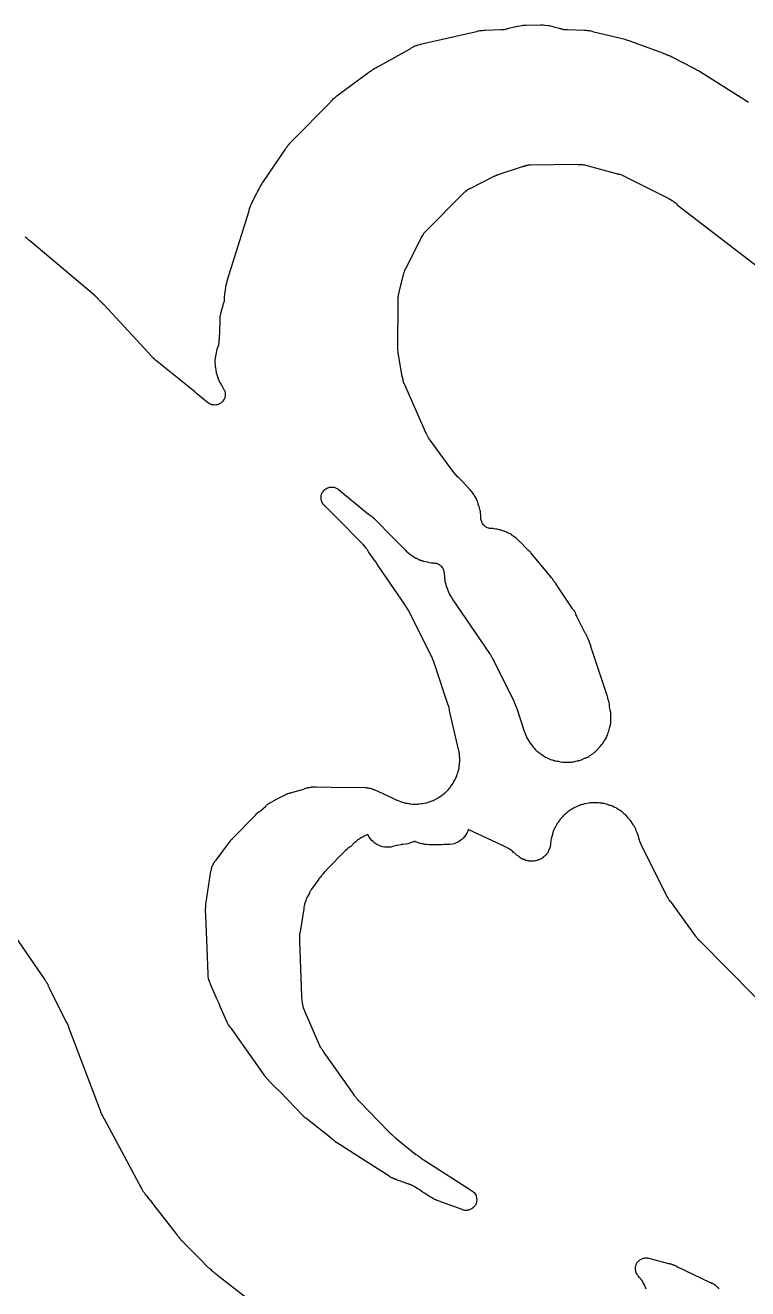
# Model space of a CAD drawing. Header units: millimetres. Extents: x 0 to 300, y 0 to 300.
# Drawn here: x 40.7 to 81.4, y 160 to 231.2 of the extents above; entities that cross this region are included whole.
import ezdxf

# ---------------------------------------------------------------- set-up
doc = ezdxf.new("R2010")
doc.units = ezdxf.units.MM
doc.layers.add('CUT', color=7, linetype='CONTINUOUS')

msp = doc.modelspace()

# ---------------------------------------------------------------- linework, layer by layer
at = {"layer": 'CUT'}
for points in [[(81.45, 226.82), (81.4, 226.86), (78.7, 228.58), (78.65, 228.61), (78.63, 228.62), (78.58, 228.64), (78.57, 228.64), (78.51, 228.68), (78.47, 228.71), (78.43, 228.73), (78.42, 228.73), (78.39, 228.75), (78.36, 228.77), (77.15, 229.38), (77.14, 229.38), (77.04, 229.44), (76.98, 229.46), (76.95, 229.47), (76.93, 229.48), (76.89, 229.49), (76.87, 229.5), (76.84, 229.51), (76.82, 229.52), (76.81, 229.53), (76.79, 229.54), (76.77, 229.55), (76.72, 229.57), (76.71, 229.57), (76.69, 229.58), (76.66, 229.59), (76.63, 229.6), (74.82, 230.27), (74.78, 230.29), (74.6, 230.34), (74.58, 230.35), (74.55, 230.36), (74.54, 230.36), (74.5, 230.37), (72.74, 230.8), (72.64, 230.83), (72.58, 230.85), (72.56, 230.85), (72.51, 230.86), (72.45, 230.87), (72.43, 230.87), (72.39, 230.87), (72.38, 230.87), (72.32, 230.88), (72.27, 230.88), (72.18, 230.88), (71.26, 230.92), (71.23, 230.92), (71.22, 230.92), (71.18, 230.92), (71.08, 230.93), (71.05, 230.93), (71, 230.94), (70.99, 230.94), (70.97, 230.95), (70.94, 230.96), (70.92, 230.97), (70.9, 230.98), (70.88, 230.98), (70.87, 230.98), (70.86, 230.98), (70.83, 230.99), (70.81, 230.99), (70.8, 231), (70.78, 231), (70.49, 231.08), (70.46, 231.09), (70.44, 231.09), (70.39, 231.11), (70.3, 231.13), (70.24, 231.14), (70.17, 231.14), (69.98, 231.16), (69.97, 231.16), (69.96, 231.16), (69.89, 231.18), (69.82, 231.18), (69.75, 231.18), (69.74, 231.18), (68.93, 231.17), (68.85, 231.17), (68.79, 231.17), (68.73, 231.16), (68.68, 231.15), (68.48, 231.12), (68.43, 231.11), (68.29, 231.08), (68.25, 231.08), (68.17, 231.06), (68.01, 231.02), (67.94, 231), (67.92, 230.99), (67.88, 230.98), (67.82, 230.96), (67.77, 230.94), (67.75, 230.94), (67.73, 230.94), (67.66, 230.93), (67.65, 230.93), (67.61, 230.93), (67.55, 230.93), (67.49, 230.92), (66.61, 230.88), (66.6, 230.88), (66.55, 230.88), (66.46, 230.87), (66.45, 230.87), (66.39, 230.87), (66.36, 230.86), (66.33, 230.86), (66.3, 230.86), (66.23, 230.85), (66.17, 230.83), (66.15, 230.82), (66.13, 230.82), (66.12, 230.81), (63.05, 230.11), (63.03, 230.11), (62.99, 230.1), (62.98, 230.1), (62.96, 230.09), (62.93, 230.08), (62.83, 230.06), (62.82, 230.05), (62.78, 230.04), (62.77, 230.04), (62.76, 230.04), (62.74, 230.03), (62.71, 230.02), (62.65, 230), (62.6, 229.98), (62.55, 229.95), (62.53, 229.94), (62.48, 229.92), (62.44, 229.89), (62.41, 229.87), (62.37, 229.84), (60.68, 228.89), (60.63, 228.87), (60.61, 228.86), (60.56, 228.84), (60.5, 228.81), (60.44, 228.77), (60.43, 228.77), (60.42, 228.76), (60.39, 228.75), (60.38, 228.74), (60.36, 228.73), (60.34, 228.72), (60.31, 228.69), (60.29, 228.68), (60.26, 228.66), (60.25, 228.66), (60.24, 228.65), (60.22, 228.63), (60.2, 228.62), (60.2, 228.61), (60.19, 228.61), (60.17, 228.6), (60.14, 228.58), (60.13, 228.58), (60.13, 228.57), (60.12, 228.57), (60.09, 228.56), (60.05, 228.52), (60.04, 228.51), (60, 228.49), (60, 228.48), (59.98, 228.47), (58.25, 227.19), (58.22, 227.16), (58.19, 227.14), (58.18, 227.13), (58.16, 227.11), (58.14, 227.1), (58.1, 227.06), (58.09, 227.06), (58.01, 226.99), (57.99, 226.96), (57.98, 226.95), (57.92, 226.89), (57.92, 226.88), (57.89, 226.85), (57.84, 226.8), (57.82, 226.78), (55.8, 224.74), (55.78, 224.72), (55.76, 224.7), (55.75, 224.69), (55.7, 224.64), (55.69, 224.63), (55.68, 224.62), (55.65, 224.59), (55.64, 224.58), (55.61, 224.55), (55.61, 224.54), (55.6, 224.53), (55.57, 224.5), (55.57, 224.49), (55.56, 224.48), (55.53, 224.45), (55.51, 224.42), (55.49, 224.4), (55.49, 224.39), (55.48, 224.39), (55.45, 224.35), (55.45, 224.34), (55.4, 224.28), (55.38, 224.26), (55.35, 224.22), (55.33, 224.2), (54.06, 222.33), (54.05, 222.3), (54.02, 222.26), (54.01, 222.24), (54.01, 222.23), (53.97, 222.18), (53.97, 222.17), (53.95, 222.14), (53.94, 222.12), (53.91, 222.08), (53.9, 222.06), (53.87, 221.99), (53.83, 221.92), (53.78, 221.83), (53.75, 221.78), (53.75, 221.77), (53.73, 221.73), (53.73, 221.72), (53.71, 221.68), (53.44, 221.13), (53.42, 221.1), (53.41, 221.08), (53.39, 221.02), (53.31, 220.81), (53.29, 220.76), (53.28, 220.71), (53.28, 220.68), (53.27, 220.65), (52.05, 216.77), (52.04, 216.72), (51.98, 216.46), (51.97, 216.41), (51.93, 216.13), (51.92, 216.08), (51.92, 216.05), (51.92, 216.03), (51.9, 215.85), (51.9, 215.8), (51.9, 215.67), (51.89, 215.63), (51.89, 215.62), (51.88, 215.57), (51.86, 215.52), (51.85, 215.49), (51.83, 215.43), (51.82, 215.36), (51.82, 215.35), (51.82, 215.34), (51.8, 215.31), (51.79, 215.29), (51.78, 215.26), (51.76, 215.2), (51.74, 215.15), (51.73, 215.09), (51.73, 215.05), (51.73, 215.03), (51.68, 214.85), (51.66, 214.77), (51.66, 214.73), (51.66, 214.7), (51.66, 214.68), (51.65, 214.62), (51.65, 214.57), (51.65, 214.51), (51.61, 213.49), (51.6, 213.43), (51.6, 213.39), (51.6, 213.36), (51.6, 213.34), (51.59, 213.28), (51.58, 213.2), (51.57, 213.14), (51.56, 213.11), (51.55, 213.09), (51.54, 213.07), (51.53, 213.03), (51.52, 213.02), (51.52, 213.01), (51.5, 212.96), (51.49, 212.91), (51.47, 212.87), (51.44, 212.73), (51.44, 212.7), (51.41, 212.54), (51.4, 212.5), (51.39, 212.44), (51.39, 212.41), (51.39, 212.38), (51.38, 212.35), (51.38, 212.29), (51.38, 212.24), (51.38, 212.21), (51.39, 212.02), (51.39, 211.98), (51.39, 211.93), (51.4, 211.88), (51.42, 211.76), (51.42, 211.74), (51.44, 211.64), (51.45, 211.59), (51.47, 211.54), (51.48, 211.51), (51.52, 211.4), (51.52, 211.39), (51.53, 211.33), (51.55, 211.28), (51.56, 211.25), (51.57, 211.22), (51.59, 211.17), (51.61, 211.13), (51.62, 211.12), (51.62, 211.11), (51.63, 211.1), (51.64, 211.08), (51.64, 211.07), (51.65, 211.06), (51.72, 210.94), (51.74, 210.91), (51.75, 210.9), (51.75, 210.89), (51.76, 210.88), (51.78, 210.85), (51.78, 210.84), (51.85, 210.73), (51.88, 210.66), (51.89, 210.64), (51.93, 210.57), (51.94, 210.55), (51.95, 210.48), (51.95, 210.47), (51.96, 210.42), (51.96, 210.38), (51.95, 210.32), (51.94, 210.25), (51.93, 210.19), (51.91, 210.14), (51.88, 210.09), (51.85, 210.03), (51.82, 209.99), (51.79, 209.96), (51.73, 209.9), (51.71, 209.89), (51.66, 209.87), (51.64, 209.86), (51.57, 209.82), (51.52, 209.8), (51.49, 209.79), (51.42, 209.79), (51.35, 209.78), (51.29, 209.79), (51.22, 209.79), (51.19, 209.8), (51.14, 209.82), (51.09, 209.85), (51.03, 209.88), (51.02, 209.88), (51.01, 209.89), (51, 209.9), (50.96, 209.93), (50.32, 210.46), (50.24, 210.52), (49.36, 211.24), (48.52, 211.92), (48.1, 212.26), (48.08, 212.28), (48.05, 212.3), (48.02, 212.32), (48.01, 212.33), (48, 212.34), (47.99, 212.35), (47.98, 212.36), (47.97, 212.36), (47.97, 212.37), (47.96, 212.37), (47.96, 212.38), (47.95, 212.38), (47.94, 212.39), (47.94, 212.4), (47.93, 212.4), (47.93, 212.41), (47.92, 212.41), (47.92, 212.42), (47.91, 212.42), (47.9, 212.43), (47.89, 212.44), (47.87, 212.46), (47.86, 212.47), (47.84, 212.49), (47.83, 212.5), (45.11, 215.44), (45.1, 215.45), (45.06, 215.49), (45.05, 215.5), (45.03, 215.52), (45.01, 215.54), (44.99, 215.56), (44.99, 215.57), (44.98, 215.57), (44.97, 215.58), (44.96, 215.59), (44.94, 215.61), (44.93, 215.62), (44.93, 215.63), (44.92, 215.63), (44.91, 215.64), (44.89, 215.66), (44.83, 215.72), (44.81, 215.74), (44.8, 215.75), (44.79, 215.76), (44.78, 215.77), (44.77, 215.79), (44.73, 215.83), (44.69, 215.86), (44.66, 215.89), (44.65, 215.89), (44.62, 215.93), (40.94, 219.04), (40.93, 219.04), (40.92, 219.05), (40.91, 219.06), (40.89, 219.08), (40.86, 219.1), (40.83, 219.13), (40.82, 219.13), (40.81, 219.15), (40.8, 219.16), (40.79, 219.17), (40.78, 219.17), (40.78, 219.18), (40.75, 219.2), (40.74, 219.2), (40.73, 219.21), (40.72, 219.22), (40.68, 219.25)], [(81.84, 176.45), (78.69, 179.61), (78.68, 179.62), (78.64, 179.67), (78.62, 179.69), (78.61, 179.71), (78.6, 179.71), (78.59, 179.73), (78.57, 179.75), (78.54, 179.78), (78.52, 179.8), (78.51, 179.81), (78.51, 179.82), (78.49, 179.84), (78.48, 179.86), (78.47, 179.88), (77.12, 181.75), (77.09, 181.79), (77.07, 181.8), (77.06, 181.81), (77.05, 181.82), (77.03, 181.84), (77.03, 181.85), (77.01, 181.87), (77, 181.88), (76.99, 181.89), (76.99, 181.9), (76.99, 181.91), (76.98, 181.91), (76.97, 181.92), (76.97, 181.93), (76.94, 181.98), (76.94, 181.99), (76.93, 182), (76.91, 182.04), (76.87, 182.1), (76.85, 182.13), (75.41, 185.01), (75.4, 185.03), (75.39, 185.06), (75.38, 185.09), (75.37, 185.12), (75.37, 185.13), (75.36, 185.14), (75.35, 185.15), (75.35, 185.16), (75.34, 185.16), (75.34, 185.17), (75.34, 185.19), (75.33, 185.2), (75.33, 185.22), (75.32, 185.24), (75.31, 185.27), (75.31, 185.28), (75.31, 185.3), (75.3, 185.31), (75.3, 185.32), (75.29, 185.34), (75.29, 185.35), (75.28, 185.37), (75.28, 185.38), (75.28, 185.39), (75.27, 185.41), (75.26, 185.45), (75.25, 185.48), (75.25, 185.49), (75.18, 185.69), (75.15, 185.75), (75.15, 185.76), (75.14, 185.78), (75.13, 185.8), (75.1, 185.88), (75.08, 185.93), (75.03, 186.03), (74.99, 186.08), (74.98, 186.1), (74.96, 186.14), (74.95, 186.15), (74.94, 186.16), (74.85, 186.31), (74.8, 186.37), (74.7, 186.49), (74.68, 186.52), (74.54, 186.67), (74.49, 186.72), (74.43, 186.76), (74.41, 186.78), (74.39, 186.8), (74.37, 186.82), (74.33, 186.86), (74.28, 186.9), (74.25, 186.92), (74.12, 187), (74.1, 187.02), (74.08, 187.03), (74.07, 187.04), (74.05, 187.05), (74.04, 187.06), (73.99, 187.09), (73.89, 187.13), (73.8, 187.18), (73.75, 187.2), (73.69, 187.22), (73.64, 187.23), (73.59, 187.24), (73.57, 187.24), (73.54, 187.25), (73.5, 187.27), (73.45, 187.29), (73.4, 187.31), (73.35, 187.32), (73.29, 187.33), (73.28, 187.34), (73.25, 187.34), (73.23, 187.35), (73.16, 187.36), (73.13, 187.36), (73.1, 187.36), (73.08, 187.36), (73, 187.37), (72.95, 187.37), (72.94, 187.37), (72.76, 187.38), (72.73, 187.38), (72.68, 187.38), (72.62, 187.38), (72.59, 187.37), (72.56, 187.37), (72.53, 187.37), (72.47, 187.36), (72.43, 187.35), (72.27, 187.32), (72.21, 187.31), (72.12, 187.28), (72.08, 187.27), (72.06, 187.27), (72.03, 187.26), (72, 187.25), (71.95, 187.23), (71.83, 187.18), (71.8, 187.17), (71.63, 187.09), (71.62, 187.08), (71.61, 187.08), (71.6, 187.07), (71.57, 187.06), (71.56, 187.05), (71.53, 187.04), (71.5, 187.01), (71.49, 187.01), (71.48, 187), (71.47, 187), (71.45, 186.99), (71.42, 186.97), (71.4, 186.96), (71.36, 186.93), (71.32, 186.9), (71.28, 186.87), (71.22, 186.81), (71.19, 186.79), (71.18, 186.78), (71.16, 186.77), (71.12, 186.73), (71.09, 186.71), (71.09, 186.7), (71.07, 186.69), (71.03, 186.65), (70.97, 186.59), (70.91, 186.53), (70.88, 186.49), (70.87, 186.47), (70.85, 186.45), (70.84, 186.44), (70.84, 186.43), (70.83, 186.43), (70.83, 186.42), (70.8, 186.38), (70.8, 186.37), (70.73, 186.28), (70.73, 186.27), (70.69, 186.22), (70.68, 186.21), (70.67, 186.19), (70.66, 186.17), (70.64, 186.14), (70.58, 186.02), (70.57, 186.01), (70.56, 186), (70.56, 185.99), (70.55, 185.97), (70.54, 185.96), (70.53, 185.95), (70.51, 185.9), (70.48, 185.83), (70.47, 185.81), (70.45, 185.76), (70.43, 185.71), (70.43, 185.68), (70.42, 185.65), (70.41, 185.62), (70.41, 185.6), (70.4, 185.58), (70.34, 185.35), (70.32, 185.27), (70.31, 185.19), (70.31, 185.18), (70.3, 185.1), (70.3, 185.04), (70.3, 185.03), (70.29, 184.98), (70.29, 184.96), (70.28, 184.93), (70.28, 184.92), (70.28, 184.9), (70.27, 184.88), (70.27, 184.87), (70.26, 184.85), (70.25, 184.82), (70.24, 184.81), (70.23, 184.79), (70.23, 184.78), (70.22, 184.76), (70.21, 184.74), (70.21, 184.73), (70.2, 184.72), (70.2, 184.71), (70.19, 184.68), (70.18, 184.67), (70.18, 184.65), (70.17, 184.63), (70.17, 184.62), (70.16, 184.6), (70.14, 184.56), (70.12, 184.54), (70.11, 184.53), (70.08, 184.49), (70.07, 184.48), (70.07, 184.47), (70.06, 184.46), (70.05, 184.45), (70.03, 184.43), (70.02, 184.42), (69.99, 184.39), (69.98, 184.38), (69.96, 184.36), (69.95, 184.35), (69.94, 184.34), (69.89, 184.31), (69.86, 184.28), (69.85, 184.28), (69.84, 184.26), (69.82, 184.25), (69.81, 184.24), (69.76, 184.21), (69.75, 184.21), (69.68, 184.18), (69.63, 184.16), (69.6, 184.15), (69.57, 184.14), (69.52, 184.12), (69.47, 184.11), (69.44, 184.1), (69.36, 184.09), (69.27, 184.08), (69.19, 184.08), (69.1, 184.09), (69.06, 184.09), (69.05, 184.1), (69.04, 184.1), (69.03, 184.1), (69.02, 184.1), (69.01, 184.11), (68.99, 184.11), (68.97, 184.12), (68.95, 184.12), (68.94, 184.13), (68.93, 184.13), (68.92, 184.13), (68.91, 184.13), (68.89, 184.14), (68.86, 184.15), (68.85, 184.15), (68.83, 184.16), (68.82, 184.16), (68.81, 184.17), (68.8, 184.17), (68.79, 184.17), (68.76, 184.18), (68.75, 184.19), (68.72, 184.2), (68.7, 184.21), (68.68, 184.22), (68.67, 184.22), (68.65, 184.24), (68.61, 184.27), (68.6, 184.27), (68.58, 184.29), (68.57, 184.3), (68.56, 184.3), (68.55, 184.31), (68.55, 184.32), (68.53, 184.34), (68.52, 184.34), (68.5, 184.36), (68.49, 184.36), (68.46, 184.39), (68.42, 184.41), (68.4, 184.43), (68.38, 184.44), (68.36, 184.46), (68.32, 184.49), (68.29, 184.52), (68.28, 184.52), (68.25, 184.55), (68.24, 184.57), (68.21, 184.58), (68.13, 184.66), (68.08, 184.7), (68.04, 184.73), (67.99, 184.76), (67.97, 184.77), (67.94, 184.78), (67.92, 184.8), (67.86, 184.84), (67.7, 184.92), (67.67, 184.93), (67.65, 184.94), (67.64, 184.94), (67.6, 184.96), (67.59, 184.96), (67.59, 184.97), (67.56, 184.98), (67.55, 184.99), (65.66, 185.86), (65.63, 185.77), (65.58, 185.67), (65.52, 185.56), (65.45, 185.47), (65.38, 185.38), (65.29, 185.3), (65.19, 185.23), (65.09, 185.16), (64.98, 185.11), (64.87, 185.07), (64.76, 185.04), (64.64, 185.03), (64.52, 185.02), (64.28, 185.02), (64.15, 185.01), (64.06, 185.01), (64.02, 185.01), (63.98, 185.01), (63.86, 185), (63.43, 185.01), (63.31, 185.02), (63.23, 185.03), (63.18, 185.04), (63.12, 185.05), (63.06, 185.06), (62.94, 185.08), (62.81, 185.13), (62.76, 185.15), (62.68, 185.18), (62.64, 185.21), (62.59, 185.18), (62.51, 185.15), (62.46, 185.13), (62.3, 185.08), (62.26, 185.07), (62.12, 185.04), (61.97, 185.03), (61.96, 185.03), (61.93, 185.03), (61.89, 185.02), (61.85, 185.01), (61.65, 184.97), (61.64, 184.97), (61.4, 184.91), (61.29, 184.88), (61.17, 184.87), (61.05, 184.87), (60.94, 184.88), (60.82, 184.9), (60.71, 184.93), (60.6, 184.98), (60.5, 185.03), (60.4, 185.09), (60.31, 185.17), (60.23, 185.25), (60.15, 185.34), (60.08, 185.43), (60.03, 185.53), (60, 185.59), (59.9, 185.54), (59.87, 185.53), (59.84, 185.52), (59.79, 185.5), (59.77, 185.49), (59.75, 185.47), (59.74, 185.47), (59.7, 185.44), (59.62, 185.4), (59.61, 185.4), (59.59, 185.39), (59.55, 185.36), (59.54, 185.36), (59.53, 185.35), (59.5, 185.33), (59.48, 185.31), (59.47, 185.3), (59.46, 185.3), (59.42, 185.28), (59.42, 185.27), (59.41, 185.26), (59.4, 185.25), (59.39, 185.25), (59.38, 185.23), (59.37, 185.23), (59.36, 185.22), (59.33, 185.19), (59.32, 185.18), (59.31, 185.17), (59.29, 185.16), (59.25, 185.13), (59.03, 184.92), (58.98, 184.89), (58.94, 184.86), (58.93, 184.85), (58.9, 184.82), (58.88, 184.81), (58.84, 184.77), (58.83, 184.76), (58.82, 184.75), (58.79, 184.73), (58.74, 184.69), (58.7, 184.65), (57.69, 183.61), (57.69, 183.6), (57.65, 183.56), (57.59, 183.5), (57.56, 183.48), (57.47, 183.38), (57.44, 183.34), (57.43, 183.32), (57.41, 183.3), (57.41, 183.29), (57.4, 183.28), (57.36, 183.24), (57.32, 183.18), (57.31, 183.17), (57.31, 183.16), (57.3, 183.15), (57.29, 183.14), (57.27, 183.12), (57.26, 183.12), (57.23, 183.07), (56.83, 182.51), (56.78, 182.44), (56.75, 182.4), (56.72, 182.35), (56.7, 182.31), (56.7, 182.29), (56.59, 182.09), (56.59, 182.08), (56.56, 182.03), (56.54, 181.98), (56.53, 181.96), (56.52, 181.92), (56.51, 181.91), (56.5, 181.87), (56.43, 181.66), (56.42, 181.63), (56.4, 181.57), (56.39, 181.5), (56.39, 181.48), (56.39, 181.44), (56.38, 181.4), (56.18, 180.1), (56.18, 180.09), (56.17, 180.07), (56.16, 180.03), (56.16, 180.01), (56.15, 179.98), (56.14, 179.93), (56.14, 179.87), (56.14, 179.58), (56.14, 179.56), (56.26, 176.49), (56.26, 176.43), (56.26, 176.38), (56.27, 176.27), (56.28, 176.22), (56.3, 176.14), (56.3, 176.11), (56.3, 176.09), (56.31, 176.05), (56.31, 176.04), (56.32, 175.99), (56.34, 175.92), (56.34, 175.91), (56.35, 175.86), (56.36, 175.84), (56.37, 175.79), (56.39, 175.74), (56.47, 175.56), (57.22, 173.83), (57.24, 173.8), (57.26, 173.75), (57.28, 173.69), (57.3, 173.64), (57.33, 173.59), (57.37, 173.54), (57.38, 173.53), (57.45, 173.42), (57.46, 173.39), (57.49, 173.35), (57.51, 173.31), (59.21, 170.92), (59.21, 170.91), (59.23, 170.89), (59.24, 170.87), (59.25, 170.86), (59.26, 170.85), (59.32, 170.78), (59.34, 170.75), (59.35, 170.73), (59.37, 170.71), (59.39, 170.68), (59.43, 170.63), (59.48, 170.59), (59.5, 170.57), (59.52, 170.55), (61.18, 168.84), (61.19, 168.84), (61.21, 168.82), (61.24, 168.78), (61.29, 168.74), (61.3, 168.74), (61.3, 168.73), (61.33, 168.69), (61.37, 168.66), (61.48, 168.56), (61.51, 168.54), (61.51, 168.53), (61.52, 168.52), (61.53, 168.51), (61.56, 168.49), (61.58, 168.47), (61.6, 168.45), (62.7, 167.56), (62.76, 167.53), (62.77, 167.53), (62.77, 167.52), (62.79, 167.51), (62.8, 167.5), (62.81, 167.49), (62.82, 167.49), (62.83, 167.48), (62.84, 167.48), (62.86, 167.46), (62.87, 167.45), (62.88, 167.45), (62.89, 167.44), (62.9, 167.44), (62.91, 167.44), (62.93, 167.41), (62.94, 167.41), (62.97, 167.37), (62.98, 167.37), (63.02, 167.33), (63.03, 167.33), (63.07, 167.29), (63.08, 167.29), (63.12, 167.26), (63.14, 167.25), (63.15, 167.25), (63.18, 167.23), (63.19, 167.22), (63.2, 167.22), (63.21, 167.21), (63.24, 167.2), (63.27, 167.18), (65.84, 165.53), (65.91, 165.48), (65.96, 165.44), (65.99, 165.41), (66.02, 165.36), (66.1, 165.24), (66.11, 165.21), (66.12, 165.14), (66.13, 165.08), (66.14, 165.02), (66.14, 164.98), (66.13, 164.91), (66.12, 164.85), (66.1, 164.79), (66.08, 164.75), (66.06, 164.71), (66.01, 164.64), (65.98, 164.6), (65.95, 164.57), (65.88, 164.52), (65.83, 164.49), (65.8, 164.47), (65.72, 164.44), (65.67, 164.42), (65.62, 164.42), (65.56, 164.41), (65.49, 164.41), (65.45, 164.41), (65.38, 164.43), (65.31, 164.45), (63.96, 164.95), (63.91, 164.97), (63.89, 164.98), (63.87, 164.99), (63.86, 164.99), (63.85, 164.99), (63.84, 165), (63.82, 165.01), (63.81, 165.01), (63.78, 165.02), (63.76, 165.03), (63.75, 165.04), (63.74, 165.04), (63.72, 165.05), (63.71, 165.06), (63.7, 165.07), (63.69, 165.07), (63.68, 165.08), (63.67, 165.09), (63.66, 165.09), (63.64, 165.1), (63.62, 165.11), (63.6, 165.12), (63.58, 165.13), (63.57, 165.14), (63.56, 165.14), (63.56, 165.15), (63.54, 165.16), (63.52, 165.17), (63.47, 165.2), (63.3, 165.31), (63.2, 165.37), (63.06, 165.46), (62.94, 165.55), (62.93, 165.56), (62.92, 165.57), (62.89, 165.59), (62.88, 165.59), (62.87, 165.61), (62.86, 165.61), (62.85, 165.61), (62.84, 165.62), (62.83, 165.62), (62.82, 165.63), (62.81, 165.63), (62.8, 165.64), (62.79, 165.64), (62.77, 165.65), (62.75, 165.66), (62.74, 165.67), (62.64, 165.74), (62.58, 165.78), (62.56, 165.79), (62.51, 165.81), (62.5, 165.81), (62.45, 165.83), (62.43, 165.84), (62.4, 165.85), (62.37, 165.86), (62.33, 165.87), (62.32, 165.88), (62.31, 165.88), (62.29, 165.89), (62.27, 165.9), (62.26, 165.9), (61.79, 166.07), (61.65, 166.12), (61.59, 166.14), (61.57, 166.14), (61.55, 166.15), (61.54, 166.16), (61.53, 166.16), (61.52, 166.17), (61.51, 166.17), (61.5, 166.17), (61.49, 166.17), (61.48, 166.18), (61.47, 166.19), (61.45, 166.2), (61.41, 166.22), (61.4, 166.22), (61.38, 166.23), (61.37, 166.23), (61.36, 166.24), (61.35, 166.24), (61.34, 166.25), (61.3, 166.27), (61.28, 166.28), (61.27, 166.29), (61.25, 166.3), (61.17, 166.35), (60.97, 166.48), (60.58, 166.73), (58.28, 168.2), (58.27, 168.2), (58.26, 168.21), (58.25, 168.21), (58.25, 168.22), (58.24, 168.22), (58.23, 168.22), (58.23, 168.23), (58.22, 168.24), (58.21, 168.25), (58.2, 168.25), (58.19, 168.26), (58.19, 168.27), (58.17, 168.28), (58.16, 168.28), (58.13, 168.31), (58.12, 168.32), (58.07, 168.36), (58.02, 168.4), (58, 168.42), (57.98, 168.43), (57.97, 168.43), (57.96, 168.44), (57.94, 168.46), (57.93, 168.47), (56.5, 169.61), (56.47, 169.62), (56.46, 169.63), (56.45, 169.64), (56.43, 169.66), (56.42, 169.67), (56.41, 169.67), (56.41, 169.68), (56.4, 169.68), (56.39, 169.69), (56.37, 169.71), (56.36, 169.72), (56.35, 169.73), (56.35, 169.74), (55.05, 171.08), (54.76, 171.37), (54.5, 171.63), (54.3, 171.84), (54.29, 171.85), (54.29, 171.86), (54.28, 171.87), (54.27, 171.87), (54.27, 171.88), (54.26, 171.89), (54.24, 171.91), (54.23, 171.93), (54.22, 171.94), (54.21, 171.96), (54.2, 171.97), (54.18, 171.99), (54.17, 172.01), (54.16, 172.02), (54.15, 172.04), (52.31, 174.65), (52.28, 174.69), (52.26, 174.7), (52.25, 174.71), (52.24, 174.72), (52.22, 174.76), (52.21, 174.76), (52.2, 174.77), (52.2, 174.78), (52.19, 174.79), (52.18, 174.8), (52.17, 174.82), (52.16, 174.84), (52.15, 174.85), (52.15, 174.86), (52.14, 174.87), (52.14, 174.88), (52.13, 174.89), (52.12, 174.9), (52.12, 174.91), (52.11, 174.92), (52.09, 174.96), (52.09, 174.97), (52.08, 174.98), (52.08, 174.99), (52.08, 175), (52.07, 175), (52.07, 175.01), (52.07, 175.02), (52.06, 175.04), (52.05, 175.05), (51.68, 175.89), (51.65, 175.95), (51.59, 176.11), (51.49, 176.33), (51.13, 177.15), (51.11, 177.2), (51.11, 177.21), (51.1, 177.22), (51.09, 177.25), (51.09, 177.26), (51.08, 177.27), (51.07, 177.3), (51.07, 177.31), (51.05, 177.36), (51.04, 177.37), (51.04, 177.38), (51.03, 177.42), (51.02, 177.43), (51.02, 177.44), (51.02, 177.45), (51.02, 177.46), (51.01, 177.51), (51.01, 177.52), (51, 177.55), (51, 177.56), (51, 177.57), (51, 177.58), (51, 177.59), (51, 177.65), (50.99, 177.67), (50.99, 177.69), (50.99, 177.71), (50.99, 177.73), (50.88, 180.6), (50.86, 180.99), (50.86, 181.05), (50.85, 181.29), (50.85, 181.33), (50.85, 181.36), (50.85, 181.38), (50.85, 181.4), (50.86, 181.47), (50.86, 181.53), (50.86, 181.59), (50.86, 181.6), (50.86, 181.61), (50.86, 181.64), (51.15, 183.52), (51.15, 183.53), (51.16, 183.54), (51.16, 183.55), (51.16, 183.56), (51.16, 183.57), (51.17, 183.59), (51.17, 183.6), (51.18, 183.63), (51.18, 183.64), (51.19, 183.65), (51.19, 183.67), (51.19, 183.68), (51.2, 183.69), (51.2, 183.71), (51.2, 183.72), (51.21, 183.73), (51.21, 183.74), (51.21, 183.75), (51.21, 183.76), (51.22, 183.77), (51.23, 183.8), (51.24, 183.82), (51.24, 183.83), (51.25, 183.85), (51.25, 183.86), (51.26, 183.87), (51.29, 183.92), (51.29, 183.93), (51.29, 183.94), (51.3, 183.95), (51.3, 183.96), (51.31, 183.97), (51.32, 183.98), (51.32, 183.99), (51.34, 184.01), (51.34, 184.02), (51.35, 184.03), (51.36, 184.04), (51.36, 184.05), (51.37, 184.06), (51.38, 184.07), (51.39, 184.09), (51.4, 184.1), (51.41, 184.11), (51.45, 184.15), (52.15, 185.08), (52.18, 185.13), (52.21, 185.17), (52.22, 185.18), (52.22, 185.19), (52.23, 185.2), (52.23, 185.21), (52.24, 185.21), (52.25, 185.22), (52.25, 185.23), (52.26, 185.24), (52.27, 185.25), (52.28, 185.26), (52.28, 185.27), (52.29, 185.28), (52.3, 185.29), (52.31, 185.3), (52.32, 185.31), (52.33, 185.32), (52.34, 185.33), (52.34, 185.34), (52.35, 185.34), (52.36, 185.35), (52.36, 185.36), (52.37, 185.36), (53.64, 186.66), (53.68, 186.7), (53.68, 186.71), (53.69, 186.72), (53.7, 186.73), (53.71, 186.74), (53.71, 186.75), (53.72, 186.75), (53.73, 186.76), (53.73, 186.77), (53.74, 186.77), (53.75, 186.78), (53.76, 186.79), (53.77, 186.8), (53.78, 186.8), (53.79, 186.81), (53.8, 186.82), (53.82, 186.84), (53.83, 186.85), (53.84, 186.85), (53.86, 186.86), (53.87, 186.87), (53.91, 186.89), (53.96, 186.93), (54.23, 187.17), (54.27, 187.21), (54.29, 187.24), (54.3, 187.25), (54.31, 187.26), (54.32, 187.27), (54.33, 187.27), (54.38, 187.31), (54.44, 187.35), (54.47, 187.37), (54.52, 187.39), (54.54, 187.41), (54.58, 187.43), (54.59, 187.43), (54.72, 187.5), (54.75, 187.52), (54.78, 187.54), (55.29, 187.8), (55.34, 187.82), (55.35, 187.83), (55.38, 187.84), (55.4, 187.85), (55.41, 187.85), (55.42, 187.86), (55.44, 187.87), (55.45, 187.88), (55.46, 187.88), (55.47, 187.89), (55.5, 187.9), (55.51, 187.9), (55.56, 187.92), (55.57, 187.92), (55.58, 187.92), (55.59, 187.93), (55.61, 187.93), (55.64, 187.94), (55.66, 187.94), (55.71, 187.96), (55.72, 187.96), (55.77, 187.97), (56.38, 188.15), (56.41, 188.16), (56.45, 188.17), (56.5, 188.19), (56.55, 188.21), (56.56, 188.22), (56.57, 188.22), (56.58, 188.22), (56.59, 188.22), (56.6, 188.23), (56.61, 188.23), (56.64, 188.23), (56.68, 188.24), (56.71, 188.24), (56.8, 188.26), (56.81, 188.26), (56.82, 188.27), (56.83, 188.27), (56.84, 188.27), (56.85, 188.27), (56.88, 188.27), (56.89, 188.27), (56.9, 188.27), (56.91, 188.27), (56.94, 188.27), (56.95, 188.27), (56.96, 188.27), (57, 188.27), (57.11, 188.27), (57.92, 188.26), (59.84, 188.23), (59.85, 188.23), (59.87, 188.23), (59.89, 188.23), (59.9, 188.23), (59.92, 188.22), (59.94, 188.22), (59.96, 188.22), (59.97, 188.22), (59.98, 188.22), (59.99, 188.22), (60, 188.22), (60.01, 188.21), (60.02, 188.21), (60.08, 188.2), (60.09, 188.2), (60.1, 188.2), (60.11, 188.2), (60.12, 188.2), (60.18, 188.18), (60.19, 188.17), (60.2, 188.17), (60.21, 188.17), (60.24, 188.16), (60.26, 188.15), (60.3, 188.13), (60.32, 188.12), (60.33, 188.12), (60.35, 188.12), (61.41, 187.63), (61.52, 187.58), (61.63, 187.53), (61.64, 187.53), (61.66, 187.52), (61.71, 187.5), (61.74, 187.48), (61.84, 187.44), (61.87, 187.43), (61.89, 187.43), (61.9, 187.43), (62.07, 187.38), (62.11, 187.37), (62.12, 187.36), (62.13, 187.36), (62.16, 187.36), (62.21, 187.35), (62.31, 187.33), (62.37, 187.32), (62.38, 187.32), (62.42, 187.32), (62.55, 187.3), (62.61, 187.3), (62.79, 187.3), (62.81, 187.3), (62.83, 187.3), (62.85, 187.31), (63.03, 187.33), (63.07, 187.33), (63.09, 187.33), (63.27, 187.37), (63.33, 187.38), (63.41, 187.41), (63.46, 187.43), (63.5, 187.44), (63.56, 187.46), (63.73, 187.53), (63.78, 187.55), (63.94, 187.64), (63.99, 187.67), (64.14, 187.77), (64.19, 187.81), (64.26, 187.87), (64.28, 187.88), (64.33, 187.92), (64.34, 187.93), (64.37, 187.96), (64.5, 188.09), (64.54, 188.13), (64.57, 188.17), (64.63, 188.23), (64.66, 188.27), (64.7, 188.32), (64.8, 188.47), (64.83, 188.52), (64.84, 188.53), (64.85, 188.57), (64.9, 188.66), (64.91, 188.67), (64.92, 188.68), (64.93, 188.71), (64.94, 188.73), (64.95, 188.76), (64.99, 188.86), (65, 188.88), (65.01, 188.9), (65.02, 188.93), (65.03, 188.96), (65.06, 189.04), (65.09, 189.12), (65.09, 189.13), (65.11, 189.19), (65.14, 189.33), (65.14, 189.36), (65.14, 189.37), (65.14, 189.38), (65.15, 189.39), (65.15, 189.4), (65.15, 189.41), (65.15, 189.42), (65.15, 189.43), (65.16, 189.53), (65.17, 189.61), (65.17, 189.64), (65.18, 189.65), (65.18, 189.66), (65.18, 189.67), (65.18, 189.85), (65.18, 189.91), (65.18, 189.92), (65.17, 189.94), (65.17, 189.97), (65.17, 189.99), (65.16, 190.07), (65.16, 190.09), (65.16, 190.11), (65.16, 190.15), (65.15, 190.16), (65.14, 190.23), (65.12, 190.34), (65.11, 190.37), (64.61, 192.57), (64.61, 192.58), (64.61, 192.59), (64.61, 192.6), (64.6, 192.64), (64.59, 192.68), (64.58, 192.72), (64.57, 192.76), (64.56, 192.79), (64.55, 192.81), (64.54, 192.84), (64.54, 192.85), (64.53, 192.87), (63.77, 195.15), (63.76, 195.18), (63.74, 195.24), (63.73, 195.27), (63.64, 195.48), (63.64, 195.5), (63.62, 195.55), (63.6, 195.59), (63.59, 195.6), (63.58, 195.63), (63.57, 195.65), (62.32, 198.15), (62.3, 198.19), (62.27, 198.24), (62.16, 198.41), (62.15, 198.42), (62.15, 198.43), (62.15, 198.44), (62.13, 198.46), (62.12, 198.46), (62.11, 198.48), (62.1, 198.51), (62.08, 198.54), (61.08, 200), (60.52, 200.82), (60.44, 200.94), (60.32, 201.12), (60.04, 201.52), (60.02, 201.55), (60.01, 201.56), (60, 201.58), (59.99, 201.6), (59.98, 201.61), (59.98, 201.62), (59.97, 201.63), (59.96, 201.64), (59.95, 201.65), (59.94, 201.67), (59.93, 201.68), (59.9, 201.72), (59.86, 201.77), (59.85, 201.78), (59.85, 201.79), (59.83, 201.82), (59.82, 201.83), (59.81, 201.83), (59.8, 201.84), (59.8, 201.85), (59.79, 201.86), (59.75, 201.91), (59.71, 201.95), (59.7, 201.96), (59.68, 201.98), (59.67, 201.99), (59.66, 202), (59.65, 202), (59.64, 202.01), (59.62, 202.03), (59.21, 202.45), (59.19, 202.47), (58.72, 202.95), (58.09, 203.58), (57.55, 204.12), (57.5, 204.17), (57.46, 204.23), (57.43, 204.29), (57.4, 204.34), (57.38, 204.39), (57.37, 204.43), (57.37, 204.49), (57.36, 204.56), (57.37, 204.63), (57.37, 204.7), (57.38, 204.73), (57.41, 204.79), (57.43, 204.85), (57.46, 204.89), (57.49, 204.94), (57.53, 204.99), (57.58, 205.03), (57.63, 205.06), (57.67, 205.09), (57.73, 205.11), (57.79, 205.14), (57.83, 205.15), (57.89, 205.15), (57.96, 205.16), (58.03, 205.15), (58.09, 205.15), (58.13, 205.14), (58.18, 205.12), (58.24, 205.09), (58.3, 205.06), (58.35, 205.02), (60.03, 203.64), (60.08, 203.6), (60.09, 203.6), (60.14, 203.56), (60.15, 203.56), (60.16, 203.55), (60.17, 203.54), (60.18, 203.54), (60.2, 203.52), (60.24, 203.49), (60.25, 203.48), (60.26, 203.47), (60.27, 203.47), (60.28, 203.46), (60.29, 203.45), (60.29, 203.44), (60.3, 203.43), (60.35, 203.39), (61.42, 202.31), (62.11, 201.62), (62.12, 201.6), (62.14, 201.58), (62.18, 201.53), (62.23, 201.49), (62.28, 201.45), (62.29, 201.44), (62.45, 201.32), (62.5, 201.29), (62.65, 201.2), (62.71, 201.16), (62.72, 201.16), (62.73, 201.16), (62.74, 201.15), (62.75, 201.15), (62.76, 201.14), (62.77, 201.14), (62.79, 201.12), (62.87, 201.08), (62.88, 201.07), (62.89, 201.07), (62.92, 201.06), (62.94, 201.05), (62.98, 201.04), (62.99, 201.03), (63.02, 201.02), (63.04, 201.02), (63.08, 201), (63.1, 201), (63.13, 200.99), (63.14, 200.99), (63.15, 200.99), (63.34, 200.94), (63.39, 200.93), (63.56, 200.9), (63.61, 200.89), (63.65, 200.89), (63.66, 200.89), (63.7, 200.89), (63.76, 200.88), (63.83, 200.88), (63.86, 200.87), (63.94, 200.84), (63.98, 200.82), (64.01, 200.8), (64.07, 200.76), (64.12, 200.72), (64.15, 200.69), (64.19, 200.63), (64.22, 200.59), (64.25, 200.53), (64.27, 200.48), (64.28, 200.44), (64.29, 200.38), (64.3, 200.3), (64.31, 200.13), (64.31, 200.1), (64.34, 199.86), (64.35, 199.8), (64.37, 199.75), (64.39, 199.69), (64.39, 199.68), (64.41, 199.61), (64.42, 199.57), (64.44, 199.52), (64.48, 199.43), (64.48, 199.41), (64.49, 199.39), (64.51, 199.35), (64.51, 199.33), (64.52, 199.3), (64.53, 199.27), (64.54, 199.26), (64.54, 199.25), (64.54, 199.24), (64.56, 199.21), (64.58, 199.16), (64.61, 199.11), (64.68, 199), (64.69, 198.99), (64.69, 198.98), (64.7, 198.97), (64.71, 198.95), (64.73, 198.93), (64.74, 198.9), (64.76, 198.87), (66.86, 195.79), (66.88, 195.77), (66.89, 195.76), (66.92, 195.7), (66.93, 195.69), (66.94, 195.66), (66.95, 195.64), (66.97, 195.6), (66.98, 195.58), (68.2, 193.15), (68.22, 193.09), (68.23, 193.08), (68.24, 193.04), (68.26, 193), (68.27, 192.98), (68.28, 192.96), (68.3, 192.91), (68.31, 192.9), (68.32, 192.86), (68.33, 192.85), (68.33, 192.84), (68.35, 192.8), (68.35, 192.79), (68.37, 192.74), (68.83, 191.36), (68.84, 191.33), (68.92, 191.13), (68.94, 191.08), (68.99, 190.98), (69.02, 190.93), (69.14, 190.74), (69.18, 190.69), (69.32, 190.51), (69.37, 190.46), (69.38, 190.46), (69.39, 190.44), (69.4, 190.44), (69.41, 190.41), (69.45, 190.36), (69.49, 190.32), (69.54, 190.28), (69.64, 190.2), (69.68, 190.17), (69.69, 190.17), (69.73, 190.14), (69.76, 190.12), (69.78, 190.11), (69.88, 190.04), (69.89, 190.03), (69.9, 190.02), (69.91, 190.02), (69.96, 189.99), (70.01, 189.95), (70.11, 189.9), (70.14, 189.89), (70.3, 189.82), (70.37, 189.8), (70.39, 189.8), (70.44, 189.78), (70.49, 189.75), (70.52, 189.75), (70.54, 189.74), (70.58, 189.73), (70.66, 189.71), (70.71, 189.71), (70.73, 189.71), (70.74, 189.71), (70.84, 189.69), (70.97, 189.67), (71.01, 189.66), (71.06, 189.66), (71.32, 189.66), (71.38, 189.66), (71.48, 189.67), (71.53, 189.68), (71.55, 189.68), (71.6, 189.69), (71.79, 189.73), (71.81, 189.73), (71.84, 189.74), (71.87, 189.74), (71.89, 189.75), (71.91, 189.76), (71.92, 189.76), (71.96, 189.77), (71.97, 189.78), (72.04, 189.8), (72.21, 189.88), (72.23, 189.89), (72.24, 189.89), (72.25, 189.89), (72.26, 189.9), (72.29, 189.91), (72.3, 189.91), (72.31, 189.92), (72.32, 189.92), (72.34, 189.93), (72.37, 189.94), (72.4, 189.95), (72.45, 189.98), (72.49, 190.02), (72.52, 190.04), (72.68, 190.14), (72.73, 190.18), (72.78, 190.22), (72.83, 190.27), (72.88, 190.32), (72.9, 190.34), (73.05, 190.5), (73.09, 190.54), (73.19, 190.66), (73.24, 190.72), (73.33, 190.88), (73.34, 190.89), (73.36, 190.9), (73.36, 190.91), (73.39, 190.96), (73.43, 191.01), (73.46, 191.07), (73.48, 191.12), (73.48, 191.13), (73.5, 191.18), (73.53, 191.26), (73.55, 191.33), (73.56, 191.36), (73.62, 191.57), (73.63, 191.59), (73.64, 191.63), (73.67, 191.75), (73.68, 191.81), (73.69, 191.86), (73.7, 192.03), (73.7, 192.07), (73.7, 192.36), (73.7, 192.42), (73.69, 192.49), (73.68, 192.51), (73.67, 192.55), (73.66, 192.58), (73.63, 192.79), (73.62, 192.85), (73.62, 192.87), (73.62, 192.94), (73.6, 193.02), (73.59, 193.06), (73.58, 193.1), (73.57, 193.13), (73.55, 193.17), (73.5, 193.38), (73.49, 193.41), (72.57, 196.18), (72.57, 196.21), (72.56, 196.25), (72.54, 196.31), (72.52, 196.37), (72.5, 196.41), (72.49, 196.44), (72.48, 196.46), (72.47, 196.48), (72.46, 196.51), (72.45, 196.53), (72.44, 196.54), (72.44, 196.55), (72.44, 196.57), (72.42, 196.6), (72.42, 196.61), (72.4, 196.65), (72.4, 196.66), (72.38, 196.69), (72.36, 196.73), (72.35, 196.76), (72.34, 196.79), (72.31, 196.84), (72.28, 196.89), (72.26, 196.91), (72.25, 196.93), (71.8, 197.83), (71.78, 197.89), (71.75, 197.95), (71.75, 197.96), (71.73, 198.01), (71.72, 198.02), (71.71, 198.06), (71.7, 198.08), (71.69, 198.1), (71.67, 198.13), (71.64, 198.19), (71.6, 198.24), (71.56, 198.29), (70.61, 199.7), (70.61, 199.71), (70.57, 199.75), (70.57, 199.76), (70.56, 199.77), (70.54, 199.81), (70.5, 199.84), (70.49, 199.85), (70.45, 199.92), (70.42, 199.98), (70.37, 200.02), (70.36, 200.04), (70.31, 200.1), (69.21, 201.43), (69.17, 201.48), (69.14, 201.52), (69.1, 201.55), (69.08, 201.57), (69.06, 201.59), (69.02, 201.63), (68.98, 201.66), (68.97, 201.67), (68.94, 201.7), (68.6, 202.05), (68.57, 202.08), (68.53, 202.12), (68.46, 202.19), (68.42, 202.23), (68.37, 202.27), (68.29, 202.34), (68.25, 202.37), (68.22, 202.38), (68.21, 202.39), (68.21, 202.4), (68.16, 202.42), (68.15, 202.43), (68.13, 202.44), (68.13, 202.45), (68.11, 202.47), (68.1, 202.47), (68.09, 202.47), (68.08, 202.48), (68.02, 202.52), (67.97, 202.54), (67.96, 202.54), (67.96, 202.55), (67.92, 202.57), (67.87, 202.59), (67.82, 202.62), (67.77, 202.64), (67.73, 202.65), (67.71, 202.66), (67.69, 202.67), (67.66, 202.67), (67.55, 202.71), (67.43, 202.75), (67.4, 202.76), (67.34, 202.78), (67.27, 202.79), (67.24, 202.79), (67.21, 202.79), (67.12, 202.81), (67.07, 202.82), (67.02, 202.82), (66.99, 202.82), (66.9, 202.83), (66.83, 202.83), (66.81, 202.84), (66.75, 202.87), (66.67, 202.9), (66.63, 202.92), (66.58, 202.97), (66.52, 203.01), (66.49, 203.05), (66.46, 203.1), (66.44, 203.14), (66.42, 203.2), (66.39, 203.29), (66.37, 203.34), (66.37, 203.4), (66.36, 203.57), (66.36, 203.61), (66.35, 203.68), (66.35, 203.69), (66.35, 203.74), (66.34, 203.79), (66.33, 203.84), (66.29, 203.99), (66.27, 204.06), (66.26, 204.09), (66.22, 204.2), (66.22, 204.21), (66.21, 204.25), (66.2, 204.3), (66.18, 204.36), (66.16, 204.41), (66.13, 204.47), (66.12, 204.49), (66.1, 204.53), (66.06, 204.6), (66.02, 204.65), (66.02, 204.66), (66.01, 204.68), (66, 204.69), (65.97, 204.73), (65.96, 204.74), (65.95, 204.77), (65.87, 204.87), (65.86, 204.89), (65.82, 204.94), (65.78, 204.98), (65.76, 205), (65.76, 205.01), (65.73, 205.04), (65.69, 205.08), (65.67, 205.1), (65.65, 205.12), (65.65, 205.13), (65.2, 205.6), (65.14, 205.67), (65.1, 205.71), (65.06, 205.74), (65.05, 205.75), (65.04, 205.76), (64.97, 205.83), (64.84, 205.99), (63.51, 207.8), (63.49, 207.82), (63.49, 207.83), (63.48, 207.84), (63.46, 207.87), (63.42, 207.93), (63.35, 208.08), (63.32, 208.12), (63.31, 208.14), (62.08, 210.92), (62.06, 210.96), (62.06, 210.97), (62.05, 210.98), (62.01, 211.08), (62, 211.1), (61.99, 211.15), (61.99, 211.17), (61.98, 211.23), (61.97, 211.28), (61.96, 211.33), (61.95, 211.36), (61.94, 211.38), (61.72, 212.63), (61.72, 212.64), (61.71, 212.68), (61.71, 212.69), (61.71, 212.74), (61.7, 212.79), (61.7, 212.82), (61.69, 212.9), (61.69, 212.94), (61.7, 215.69), (61.7, 215.73), (61.7, 215.74), (61.71, 215.81), (61.71, 215.86), (61.71, 215.87), (61.72, 215.91), (61.72, 215.92), (61.72, 215.95), (61.73, 215.97), (61.73, 215.98), (61.73, 216), (61.74, 216.05), (61.76, 216.14), (62.03, 217.21), (62.04, 217.25), (62.04, 217.27), (62.06, 217.3), (62.08, 217.35), (62.09, 217.38), (62.1, 217.39), (62.1, 217.4), (62.11, 217.43), (62.12, 217.44), (62.12, 217.45), (62.12, 217.46), (62.13, 217.48), (63.02, 219.22), (63.03, 219.25), (63.06, 219.29), (63.08, 219.33), (63.09, 219.34), (63.09, 219.35), (63.1, 219.36), (63.11, 219.37), (63.11, 219.38), (63.14, 219.43), (63.15, 219.44), (63.16, 219.46), (63.17, 219.47), (63.17, 219.48), (63.2, 219.51), (63.26, 219.58), (65.44, 221.77), (65.48, 221.79), (65.52, 221.84), (65.53, 221.85), (65.56, 221.86), (65.58, 221.89), (65.59, 221.89), (65.6, 221.9), (65.61, 221.9), (65.61, 221.91), (65.62, 221.91), (65.64, 221.92), (65.7, 221.95), (65.73, 221.98), (65.75, 221.99), (65.76, 221.99), (67.08, 222.66), (67.11, 222.67), (67.12, 222.68), (67.13, 222.68), (67.16, 222.69), (67.17, 222.7), (67.21, 222.72), (67.26, 222.74), (67.27, 222.74), (67.29, 222.75), (67.3, 222.75), (67.31, 222.76), (67.32, 222.76), (67.33, 222.76), (67.34, 222.77), (68.72, 223.23), (68.73, 223.23), (68.76, 223.24), (68.77, 223.24), (68.8, 223.25), (68.82, 223.25), (68.83, 223.25), (68.88, 223.27), (68.89, 223.27), (68.9, 223.27), (68.92, 223.28), (68.95, 223.29), (69.01, 223.3), (69.06, 223.31), (69.09, 223.31), (69.12, 223.32), (69.15, 223.32), (69.16, 223.32), (71.78, 223.35), (71.85, 223.34), (71.91, 223.34), (71.92, 223.34), (71.99, 223.33), (72.05, 223.33), (72.1, 223.33), (72.15, 223.32), (72.22, 223.31), (74.08, 222.81), (74.11, 222.81), (74.13, 222.8), (74.18, 222.79), (74.21, 222.79), (74.29, 222.76), (74.42, 222.7), (74.46, 222.68), (74.49, 222.66), (76.96, 221.42), (77.06, 221.37), (77.07, 221.36), (77.16, 221.3), (77.2, 221.28), (77.23, 221.25), (77.28, 221.21), (77.29, 221.2), (77.33, 221.17), (77.39, 221.13), (77.41, 221.11), (77.43, 221.09), (77.44, 221.07), (82.52, 217.15)], [(39.85, 180.21), (41.79, 177.4), (41.81, 177.37), (41.84, 177.33), (41.86, 177.29), (41.87, 177.28), (41.88, 177.27), (41.89, 177.25), (41.89, 177.24), (41.9, 177.23), (41.91, 177.21), (41.92, 177.2), (41.92, 177.19), (41.93, 177.18), (41.93, 177.17), (41.94, 177.17), (41.94, 177.16), (41.95, 177.15), (41.95, 177.14), (41.95, 177.13), (41.98, 177.05), (42, 177.02), (42.03, 176.95), (42.04, 176.92), (43.01, 174.99), (43.04, 174.93), (43.06, 174.91), (43.06, 174.9), (43.06, 174.89), (43.07, 174.89), (43.07, 174.88), (43.08, 174.87), (43.08, 174.86), (43.09, 174.85), (43.09, 174.84), (43.1, 174.83), (43.1, 174.82), (43.1, 174.81), (43.11, 174.8), (43.11, 174.79), (43.11, 174.78), (43.12, 174.77), (43.13, 174.75), (43.13, 174.74), (44.9, 170.04), (44.91, 170.01), (44.92, 169.98), (44.93, 169.97), (44.93, 169.96), (44.95, 169.91), (44.96, 169.9), (44.97, 169.86), (44.98, 169.84), (45, 169.8), (45, 169.79), (45.01, 169.77), (45.02, 169.75), (45.05, 169.7), (45.05, 169.69), (45.07, 169.67), (45.08, 169.64), (45.1, 169.61), (45.11, 169.6), (47.11, 165.89), (47.12, 165.87), (47.12, 165.86), (47.13, 165.84), (47.14, 165.83), (47.14, 165.82), (47.14, 165.81), (47.15, 165.79), (47.16, 165.78), (47.19, 165.72), (47.21, 165.69), (47.22, 165.67), (47.23, 165.66), (47.23, 165.65), (47.24, 165.64), (47.26, 165.61), (47.28, 165.57), (47.32, 165.49), (47.35, 165.45), (47.36, 165.44), (47.38, 165.42), (47.4, 165.39), (47.42, 165.36), (47.42, 165.35), (47.45, 165.3), (47.47, 165.29), (47.47, 165.28), (47.48, 165.28), (47.49, 165.27), (47.5, 165.26), (47.51, 165.24), (47.59, 165.14), (47.69, 165.01), (47.72, 164.98), (47.91, 164.72), (49.2, 163.08), (49.24, 163.03), (49.25, 163.01), (49.27, 162.97), (49.31, 162.94), (49.32, 162.93), (49.32, 162.92), (49.36, 162.88), (49.36, 162.87), (49.38, 162.85), (49.39, 162.85), (49.39, 162.84), (49.4, 162.83), (49.43, 162.79), (49.44, 162.78), (49.45, 162.77), (49.48, 162.73), (49.52, 162.69), (49.53, 162.69), (49.55, 162.67), (49.55, 162.66), (49.56, 162.65), (49.57, 162.65), (49.58, 162.64), (49.58, 162.63), (49.6, 162.61), (49.61, 162.6), (49.62, 162.6), (49.63, 162.59), (50.27, 161.94), (50.4, 161.81), (50.51, 161.69), (51, 161.19), (51.03, 161.17), (51.07, 161.14), (51.08, 161.13), (51.14, 161.08), (51.21, 161.01), (51.24, 160.98), (51.27, 160.95), (51.29, 160.94), (51.3, 160.94), (51.34, 160.91), (51.35, 160.9), (51.38, 160.88), (51.39, 160.87), (51.42, 160.84), (51.43, 160.83), (51.48, 160.79), (51.49, 160.78), (51.5, 160.78), (51.53, 160.76), (55.06, 158.01)], [(75.69, 159.97), (75.67, 160.02), (75.65, 160.08), (75.63, 160.13), (75.62, 160.14), (75.61, 160.16), (75.61, 160.17), (75.6, 160.18), (75.59, 160.21), (75.57, 160.26), (75.51, 160.36), (75.51, 160.37), (75.48, 160.42), (75.44, 160.47), (75.4, 160.52), (75.39, 160.53), (75.39, 160.54), (75.38, 160.55), (75.37, 160.56), (75.36, 160.58), (75.34, 160.6), (75.31, 160.63), (75.24, 160.72), (75.24, 160.73), (75.22, 160.75), (75.2, 160.77), (75.19, 160.78), (75.19, 160.79), (75.16, 160.84), (75.13, 160.89), (75.11, 160.94), (75.1, 161), (75.09, 161.07), (75.08, 161.13), (75.08, 161.17), (75.09, 161.24), (75.1, 161.29), (75.12, 161.33), (75.15, 161.41), (75.17, 161.45), (75.19, 161.48), (75.25, 161.54), (75.3, 161.59), (75.34, 161.62), (75.37, 161.64), (75.44, 161.68), (75.49, 161.7), (75.53, 161.71), (75.6, 161.72), (75.66, 161.73), (75.73, 161.73), (75.77, 161.73), (75.82, 161.71), (75.83, 161.71), (76.94, 161.42), (76.99, 161.41), (77.01, 161.41), (77.03, 161.4), (77.04, 161.4), (77.06, 161.39), (77.08, 161.39), (77.11, 161.38), (77.12, 161.37), (77.13, 161.37), (77.14, 161.37), (77.15, 161.37), (77.15, 161.36), (77.16, 161.36), (77.17, 161.36), (77.19, 161.35), (77.21, 161.34), (77.22, 161.34), (77.23, 161.34), (77.27, 161.32), (77.28, 161.32), (77.29, 161.32), (77.3, 161.32), (77.33, 161.3), (77.4, 161.26), (77.45, 161.23), (79.25, 160.37), (79.26, 160.36), (79.32, 160.34), (79.33, 160.34), (79.35, 160.33), (79.37, 160.32), (79.38, 160.32), (79.39, 160.31), (79.4, 160.31), (79.41, 160.31), (79.42, 160.3), (79.44, 160.29), (79.45, 160.29), (79.46, 160.28), (79.49, 160.27), (79.5, 160.26), (79.51, 160.26), (79.52, 160.25), (79.53, 160.24), (79.54, 160.23), (79.55, 160.23), (79.56, 160.22), (79.57, 160.21), (79.58, 160.21), (79.61, 160.17), (79.62, 160.17), (79.63, 160.16), (79.66, 160.13), (79.67, 160.13), (79.68, 160.12), (79.69, 160.11), (79.69, 160.1), (79.7, 160.1), (79.71, 160.09), (79.75, 160.04), (79.8, 159.99)]]:
    msp.add_lwpolyline(points, dxfattribs=at)

doc.saveas('drawing.dxf')
